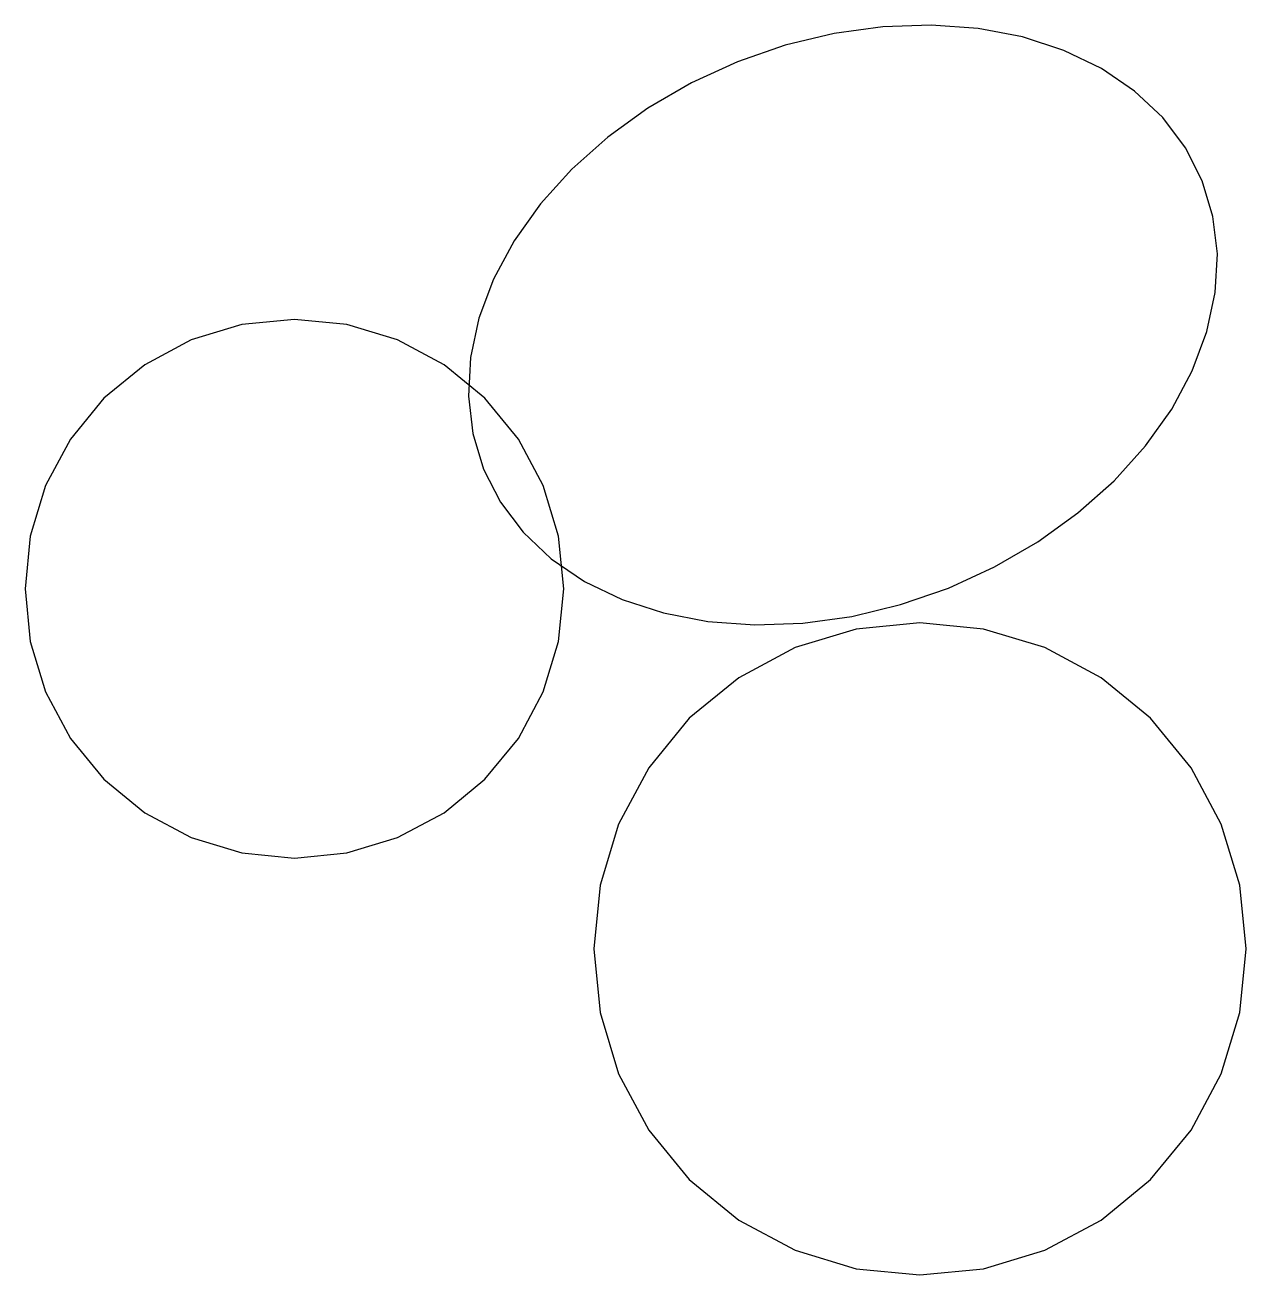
# Model space of a CAD drawing. Extents: x -1 to 217, y -22 to 302.
# Drawn here: x 142.511 to 143.874, y 192.506 to 193.902 of the extents above; entities that cross this region are included whole.
import ezdxf

# ---------------------------------------------------------------- set-up
doc = ezdxf.new("R2010")
doc.units = 0

msp = doc.modelspace()

# ---------------------------------------------------------------- linework, layer by layer
at = {"layer": 'CIRCLES'}
for p, q in [((142.7528, 193.5679), (142.6964, 193.5508)), ((142.8115, 193.5737), (142.7528, 193.5679)), ((142.8702, 193.5679), (142.8115, 193.5737)), ((142.9266, 193.5508), (142.8702, 193.5679)), ((142.6964, 193.5508), (142.6444, 193.523)), ((142.9786, 193.523), (142.9266, 193.5508)), ((142.6444, 193.523), (142.5988, 193.4856)), ((143.0242, 193.4856), (142.9786, 193.523)), ((142.5988, 193.4856), (142.5614, 193.44)), ((143.0616, 193.44), (143.0242, 193.4856)), ((142.5614, 193.44), (142.5336, 193.388)), ((143.0894, 193.388), (143.0616, 193.44)), ((142.5336, 193.388), (142.5164, 193.3315)), ((143.1066, 193.3315), (143.0894, 193.388)), ((142.5164, 193.3315), (142.5107, 193.2728)), ((143.1123, 193.2728), (143.1066, 193.3315)), ((142.5107, 193.2728), (142.5164, 193.2141)), ((143.1066, 193.2141), (143.1123, 193.2728)), ((143.439, 193.2278), (143.3706, 193.2071)), ((143.51, 193.2348), (143.439, 193.2278)), ((143.581, 193.2278), (143.51, 193.2348)), ((143.6494, 193.2071), (143.581, 193.2278)), ((142.5164, 193.2141), (142.5336, 193.1577)), ((143.0894, 193.1577), (143.1066, 193.2141)), ((143.3706, 193.2071), (143.3077, 193.1735)), ((143.7123, 193.1735), (143.6494, 193.2071)), ((143.3077, 193.1735), (143.2525, 193.1282)), ((143.7675, 193.1282), (143.7123, 193.1735)), ((142.5336, 193.1577), (142.5614, 193.1057)), ((143.0616, 193.1057), (143.0894, 193.1577)), ((143.2525, 193.1282), (143.2072, 193.073)), ((143.8128, 193.073), (143.7675, 193.1282)), ((142.5614, 193.1057), (142.5988, 193.0601)), ((143.0242, 193.0601), (143.0616, 193.1057)), ((143.2072, 193.073), (143.1736, 193.01)), ((143.8464, 193.01), (143.8128, 193.073)), ((142.5988, 193.0601), (142.6444, 193.0227)), ((142.9786, 193.0227), (143.0242, 193.0601)), ((142.6444, 193.0227), (142.6964, 192.9949)), ((142.9266, 192.9949), (142.9786, 193.0227)), ((143.1736, 193.01), (143.1528, 192.9417)), ((143.8672, 192.9417), (143.8464, 193.01)), ((142.6964, 192.9949), (142.7528, 192.9778)), ((142.8702, 192.9778), (142.9266, 192.9949)), ((142.7528, 192.9778), (142.8115, 192.972)), ((142.8115, 192.972), (142.8702, 192.9778)), ((143.1528, 192.9417), (143.1458, 192.8707)), ((143.8742, 192.8707), (143.8672, 192.9417)), ((143.1458, 192.8707), (143.1528, 192.7996)), ((143.8672, 192.7996), (143.8742, 192.8707)), ((143.1528, 192.7996), (143.1736, 192.7313)), ((143.8464, 192.7313), (143.8672, 192.7996)), ((143.1736, 192.7313), (143.2072, 192.6683)), ((143.8128, 192.6683), (143.8464, 192.7313)), ((143.2072, 192.6683), (143.2525, 192.6132)), ((143.7675, 192.6132), (143.8128, 192.6683)), ((143.2525, 192.6132), (143.3077, 192.5679)), ((143.7123, 192.5679), (143.7675, 192.6132)), ((143.3077, 192.5679), (143.3706, 192.5342)), ((143.6494, 192.5342), (143.7123, 192.5679)), ((143.3706, 192.5342), (143.439, 192.5135)), ((143.581, 192.5135), (143.6494, 192.5342)), ((143.439, 192.5135), (143.51, 192.5065)), ((143.51, 192.5065), (143.581, 192.5135))]:
    msp.add_line(p, q, dxfattribs=at)
at = {"layer": 'ELLIPSES'}
for p, q in [((143.4688, 193.9005), (143.4141, 193.893)), ((143.5227, 193.9024), (143.4688, 193.9005)), ((143.5749, 193.8986), (143.5227, 193.9024)), ((143.6245, 193.8891), (143.5749, 193.8986)), ((143.4141, 193.893), (143.3596, 193.8798)), ((143.6707, 193.8741), (143.6245, 193.8891)), ((143.3596, 193.8798), (143.3062, 193.8613)), ((143.7127, 193.8538), (143.6707, 193.8741)), ((143.3062, 193.8613), (143.2548, 193.8378)), ((143.7497, 193.8286), (143.7127, 193.8538)), ((143.2548, 193.8378), (143.2063, 193.8096)), ((143.7812, 193.799), (143.7497, 193.8286)), ((143.2063, 193.8096), (143.1616, 193.7773)), ((143.8066, 193.7654), (143.7812, 193.799)), ((143.1616, 193.7773), (143.1213, 193.7415)), ((143.8254, 193.7284), (143.8066, 193.7654)), ((143.1213, 193.7415), (143.0862, 193.7026)), ((143.8373, 193.6887), (143.8254, 193.7284)), ((143.0862, 193.7026), (143.0569, 193.6614)), ((143.8422, 193.6469), (143.8373, 193.6887)), ((143.0569, 193.6614), (143.0339, 193.6186)), ((143.8399, 193.6037), (143.8422, 193.6469)), ((143.0339, 193.6186), (143.0176, 193.575)), ((143.8306, 193.56), (143.8399, 193.6037)), ((143.0176, 193.575), (143.0082, 193.5312)), ((143.8142, 193.5163), (143.8306, 193.56)), ((143.0082, 193.5312), (143.0059, 193.488)), ((143.7912, 193.4735), (143.8142, 193.5163)), ((143.0059, 193.488), (143.0108, 193.4462)), ((143.7619, 193.4323), (143.7912, 193.4735)), ((143.0108, 193.4462), (143.0227, 193.4065)), ((143.7268, 193.3935), (143.7619, 193.4323)), ((143.0227, 193.4065), (143.0416, 193.3695)), ((143.6865, 193.3576), (143.7268, 193.3935)), ((143.0416, 193.3695), (143.0669, 193.3359)), ((143.6418, 193.3253), (143.6865, 193.3576)), ((143.0669, 193.3359), (143.0984, 193.3063)), ((143.5933, 193.2972), (143.6418, 193.3253)), ((143.0984, 193.3063), (143.1354, 193.2811)), ((143.5419, 193.2736), (143.5933, 193.2972)), ((143.1354, 193.2811), (143.1774, 193.2609)), ((143.4885, 193.2551), (143.5419, 193.2736)), ((143.1774, 193.2609), (143.2236, 193.2459)), ((143.434, 193.242), (143.4885, 193.2551)), ((143.2236, 193.2459), (143.2733, 193.2364)), ((143.3794, 193.2344), (143.434, 193.242)), ((143.2733, 193.2364), (143.3255, 193.2325)), ((143.3255, 193.2325), (143.3794, 193.2344))]:
    msp.add_line(p, q, dxfattribs=at)

doc.saveas('drawing.dxf')
